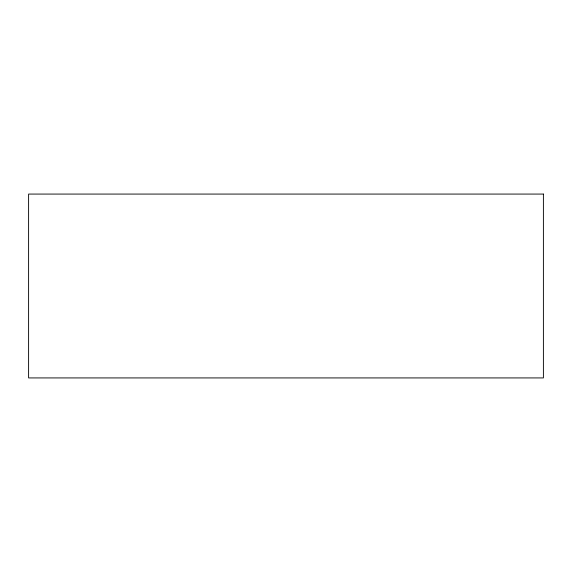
<?xml version="1.0" encoding="UTF-8"?>
<svg xmlns="http://www.w3.org/2000/svg" width="572" height="572" viewBox="0 0 572 572"><rect width="100%" height="100%" fill="white"/><g stroke="black" fill="none" stroke-linecap="round" stroke-linejoin="round"><path stroke-width="0.86" d="M543.4 194.072L28.6 194.072L28.6 377.928L543.4 377.928L543.4 194.072"/></g></svg>
